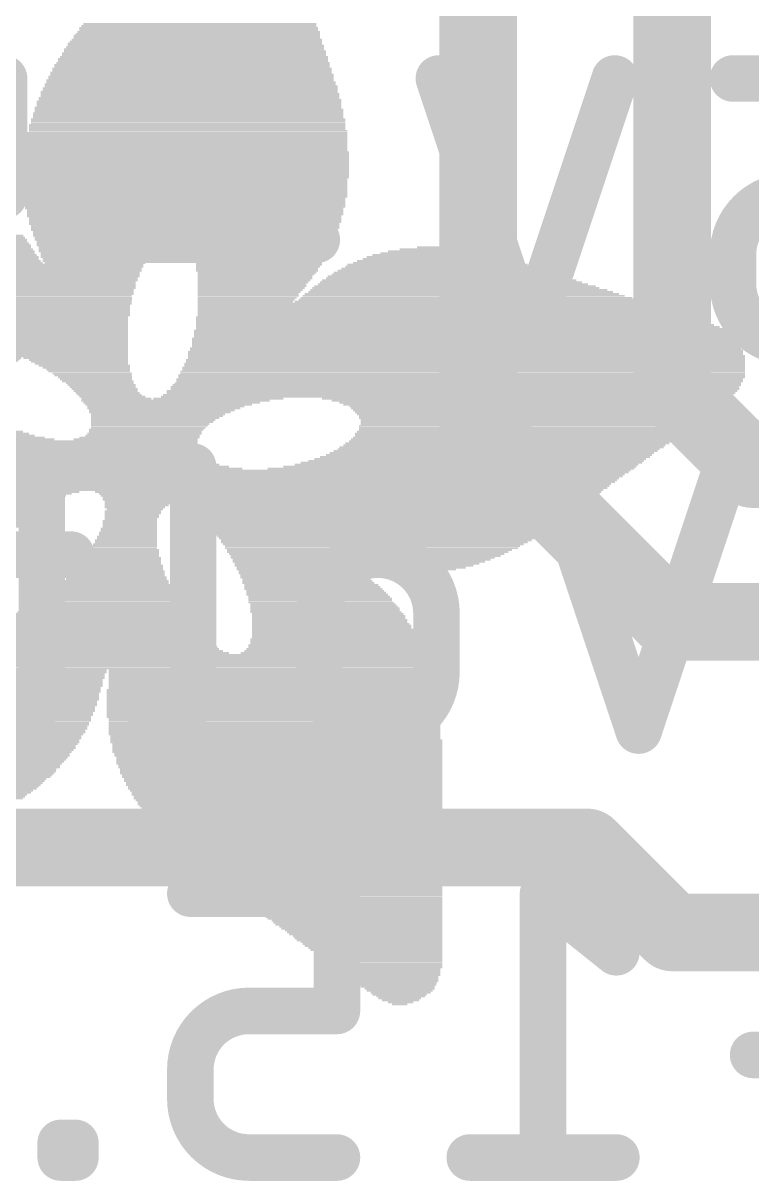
# Model space of a CAD drawing. Extents: x -0.1 to 25.5, y -0.1 to 17.9.
# Drawn here: x 7.401 to 9.785, y 6.299 to 10.087 of the extents above; entities that cross this region are included whole.
import ezdxf

# ---------------------------------------------------------------- set-up
doc = ezdxf.new("R2010")
doc.units = 0
for name, color, linetype in [('1', 12, 'CONTINUOUS'), ('21', 40, 'CONTINUOUS'), ('22', 6, 'CONTINUOUS')]:
    doc.layers.add(name, color=color, linetype=linetype)

# ---------------------------------------------------------------- blocks, each defined once
blk = doc.blocks.new('RECT')
blk.add_solid([(-0.5, -0.5), (0.5, -0.5), (-0.5, 0.5), (0.5, 0.5)])

msp = doc.modelspace()

# ---------------------------------------------------------------- linework, layer by layer
at = {"layer": '1', "const_width": 0.254}
for points in [[(8.89, 15.24), (8.89, 8.763)], [(9.525, 8.89), (9.525, 12.446)], [(9.787, 8.628), (9.525, 8.89)], [(8.89, 8.763), (9.525, 8.128)], [(10.4599, 8.628), (9.787, 8.628)], [(9.525, 8.128), (10.4599, 8.128)], [(5.054, 7.39), (9.247, 7.39)], [(9.247, 7.39), (9.525, 7.112)], [(9.525, 7.112), (10.4439, 7.112)]]:
    msp.add_lwpolyline(points, dxfattribs=at)
at = {"layer": '1', "const_width": 0.127}
for points in [[(9.5699, 8.9349, 1), (9.4801, 8.8451)], [(9.4615, 8.89, 1), (9.5885, 8.89)], [(8.9349, 8.8079, 1), (8.8451, 8.7181)], [(8.8265, 8.763, 1), (8.9535, 8.763)], [(9.787, 8.6915, 1), (9.787, 8.5645)], [(9.7421, 8.5831, 1), (9.8319, 8.6729)], [(9.525, 8.1915, 1), (9.525, 8.0645)], [(9.4801, 8.0831, 1), (9.5699, 8.1729)], [(9.2919, 7.4349, 1), (9.2021, 7.3451)], [(9.247, 7.3265, 1), (9.247, 7.4535)], [(9.525, 7.1755, 1), (9.525, 7.0485)], [(9.4801, 7.0671, 1), (9.5699, 7.1569)]]:
    msp.add_lwpolyline(points, format="xyb", dxfattribs=at)
at = {"layer": '22', "const_width": 0.1524}
for points in [[(7.3384, 9.906), (6.8586, 9.906)], [(7.3384, 9.5222), (7.3384, 9.906)], [(9.0492, 9.0424), (8.7613, 9.906)], [(9.3371, 9.906), (9.0492, 9.0424)], [(10.2035, 9.906), (9.7237, 9.906)], [(7.0505, 9.5222), (7.3384, 9.5222)], [(8.3617, 9.3782), (7.786, 9.3782)], [(9.7237, 9.2343), (9.7237, 9.3303)], [(7.3384, 9.0424), (7.0505, 9.0424)], [(7.4619, 8.636), (7.4619, 7.9163)], [(7.9571, 8.636), (7.9571, 7.9163)], [(9.415, 7.7724), (9.1271, 8.636)], [(9.7028, 8.636), (9.415, 7.7724)], [(7.5579, 8.3481), (7.27, 8.3481)], [(8.3696, 8.1562), (8.3696, 7.9643)], [(8.7534, 7.9643), (8.7534, 8.1562)], [(8.4277, 7.239), (7.948, 7.239)], [(8.4277, 6.8552), (8.4277, 7.239)], [(9.3421, 7.0471), (9.1022, 7.239)], [(9.1022, 7.239), (9.1022, 6.3754)], [(8.1399, 6.8552), (8.4277, 6.8552)], [(10.3655, 6.7112), (9.7897, 6.7112)], [(7.948, 6.5673), (7.948, 6.6633)], [(7.5718, 6.4234), (7.5238, 6.4234)], [(7.5238, 6.4234), (7.5238, 6.3754)], [(7.5718, 6.3754), (7.5718, 6.4234)], [(7.5238, 6.3754), (7.5718, 6.3754)], [(8.4277, 6.3754), (8.1399, 6.3754)], [(9.3421, 6.3754), (8.8624, 6.3754)]]:
    msp.add_lwpolyline(points, dxfattribs=at)
at = {"layer": '22'}
for points, const_width in [([(7.3765, 9.906, 1), (7.3003, 9.906)], 0.0762), ([(7.3384, 9.8679, 1), (7.3384, 9.9441)], 0.0762), ([(8.7975, 9.918, 1), (8.7252, 9.894)], 0.0762), ([(9.3732, 9.894, 1), (9.3009, 9.918)], 0.0762), ([(9.7237, 9.9441, 1), (9.7237, 9.8679)], 0.0762), ([(7.3384, 9.4841, 1), (7.3384, 9.5603)], 0.0762), ([(9.9156, 9.5222, 0.4142), (9.7237, 9.3303)], 0.1524), ([(7.3003, 9.5222, 1), (7.3765, 9.5222)], 0.0762), ([(7.786, 9.4163, 1), (7.786, 9.3401)], 0.0762), ([(8.3617, 9.3401, 1), (8.3617, 9.4163)], 0.0762), ([(9.7618, 9.3303, 1), (9.6856, 9.3303)], 0.0762), ([(9.6856, 9.3303, 1), (9.7618, 9.3303)], 0.0762), ([(9.7237, 9.2343, 0.4142), (9.9156, 9.0424)], 0.1524), ([(9.7618, 9.2343, 1), (9.6856, 9.2343)], 0.0762), ([(9.6856, 9.2343, 1), (9.7618, 9.2343)], 0.0762), ([(7.3384, 9.0043, 1), (7.3384, 9.0805)], 0.0762), ([(9.0131, 9.0544, 1), (9.0853, 9.0304)], 0.0762), ([(9.0131, 9.0304, 1), (9.0853, 9.0544)], 0.0762), ([(7.5, 8.636, 1), (7.4238, 8.636)], 0.0762), ([(7.9952, 8.636, 1), (7.919, 8.636)], 0.0762), ([(9.1632, 8.648, 1), (9.091, 8.624)], 0.0762), ([(9.739, 8.624, 1), (9.6667, 8.648)], 0.0762), ([(7.5579, 8.31, 1), (7.5579, 8.3862)], 0.0762), ([(8.7534, 8.1562, 1), (8.3696, 8.1562)], 0.1524), ([(8.4077, 8.1562, 1), (8.3315, 8.1562)], 0.0762), ([(8.7915, 8.1562, 1), (8.7153, 8.1562)], 0.0762), ([(8.3315, 8.1562, 1), (8.4077, 8.1562)], 0.0762), ([(8.7153, 8.1562, 1), (8.7915, 8.1562)], 0.0762), ([(8.3696, 7.9643, 1), (8.7534, 7.9643)], 0.1524), ([(8.4077, 7.9643, 1), (8.3315, 7.9643)], 0.0762), ([(8.7915, 7.9643, 1), (8.7153, 7.9643)], 0.0762), ([(7.318, 7.7724, 0.4142), (7.4619, 7.9163)], 0.1524), ([(7.5, 7.9163, 1), (7.4238, 7.9163)], 0.0762), ([(7.8132, 7.7724, 0.4142), (7.9571, 7.9163)], 0.1524), ([(7.9952, 7.9163, 1), (7.919, 7.9163)], 0.0762), ([(8.3315, 7.9643, 1), (8.4077, 7.9643)], 0.0762), ([(8.7153, 7.9643, 1), (8.7915, 7.9643)], 0.0762), ([(7.4238, 7.9163, 1), (7.5, 7.9163)], 0.0762), ([(7.919, 7.9163, 1), (7.9952, 7.9163)], 0.0762), ([(7.8132, 7.8105, 1), (7.8132, 7.7343)], 0.0762), ([(9.3788, 7.7844, 1), (9.4511, 7.7604)], 0.0762), ([(9.3788, 7.7604, 1), (9.4511, 7.7844)], 0.0762), ([(7.948, 7.2771, 1), (7.948, 7.2009)], 0.0762), ([(8.4658, 7.239, 1), (8.3896, 7.239)], 0.0762), ([(8.4277, 7.2009, 1), (8.4277, 7.2771)], 0.0762), ([(9.126, 7.2688, 1), (9.0784, 7.2092)], 0.0762), ([(9.1403, 7.239, 1), (9.0641, 7.239)], 0.0762), ([(9.3183, 7.0173, 1), (9.3659, 7.0768)], 0.0762), ([(8.1399, 6.8552, 0.4142), (7.948, 6.6633)], 0.1524), ([(8.1399, 6.8933, 1), (8.1399, 6.8171)], 0.0762), ([(8.1399, 6.8171, 1), (8.1399, 6.8933)], 0.0762), ([(8.4277, 6.8171, 1), (8.4277, 6.8933)], 0.0762), ([(8.3896, 6.8552, 1), (8.4658, 6.8552)], 0.0762), ([(9.7897, 6.7493, 1), (9.7897, 6.6731)], 0.0762), ([(7.9861, 6.6633, 1), (7.9099, 6.6633)], 0.0762), ([(7.9099, 6.6633, 1), (7.9861, 6.6633)], 0.0762), ([(7.948, 6.5673, 0.4142), (8.1399, 6.3754)], 0.1524), ([(7.9861, 6.5673, 1), (7.9099, 6.5673)], 0.0762), ([(7.9099, 6.5673, 1), (7.9861, 6.5673)], 0.0762), ([(7.5238, 6.4615, 1), (7.5238, 6.3853)], 0.0762), ([(7.5619, 6.4234, 1), (7.4857, 6.4234)], 0.0762), ([(7.6099, 6.4234, 1), (7.5337, 6.4234)], 0.0762), ([(7.5718, 6.3853, 1), (7.5718, 6.4615)], 0.0762), ([(7.5238, 6.4135, 1), (7.5238, 6.3373)], 0.0762), ([(7.5718, 6.3373, 1), (7.5718, 6.4135)], 0.0762), ([(8.1399, 6.4135, 1), (8.1399, 6.3373)], 0.0762), ([(8.1399, 6.3373, 1), (8.1399, 6.4135)], 0.0762), ([(8.4277, 6.3373, 1), (8.4277, 6.4135)], 0.0762), ([(8.8624, 6.4135, 1), (8.8624, 6.3373)], 0.0762), ([(9.3421, 6.3373, 1), (9.3421, 6.4135)], 0.0762), ([(7.4857, 6.3754, 1), (7.5619, 6.3754)], 0.0762), ([(7.5337, 6.3754, 1), (7.6099, 6.3754)], 0.0762), ([(9.0641, 6.3754, 1), (9.1403, 6.3754)], 0.0762)]:
    msp.add_lwpolyline(points, format="xyb", dxfattribs=dict(at, const_width=const_width))

# ---------------------------------------------------------------- block references
at = {"layer": '21'}
for p, xscale, yscale in [((7.9756, 10.0775), 0.7684, 0.0063), ((7.9788, 10.0838), 0.762, 0.0064), ((7.9693, 10.0457), 0.8065, 0.0064), ((7.9693, 10.0394), 0.8065, 0.0063), ((7.9725, 10.0521), 0.8001, 0.0063), ((7.9756, 10.0584), 0.7938, 0.0064), ((7.9756, 10.0711), 0.781, 0.0064), ((7.9756, 10.0648), 0.781, 0.0063), ((7.9598, 10.0013), 0.8509, 0.0063), ((7.9629, 10.0076), 0.8446, 0.0064), ((7.9629, 10.0203), 0.8318, 0.0064), ((7.9661, 10.014), 0.8382, 0.0063), ((7.9661, 10.0267), 0.8255, 0.0063), ((7.9693, 10.033), 0.8191, 0.0064), ((7.9566, 9.9695), 0.8827, 0.0064), ((7.9566, 9.9632), 0.8827, 0.0063), ((7.9598, 9.9759), 0.8763, 0.0063), ((7.9597, 9.9886), 0.8636, 0.0063), ((7.9597, 9.9822), 0.8636, 0.0064), ((7.9629, 9.9949), 0.8572, 0.0064), ((7.9502, 9.9251), 0.9208, 0.0063), ((7.9534, 9.9378), 0.9144, 0.0063), ((7.9534, 9.9314), 0.9144, 0.0064), ((7.9534, 9.9505), 0.9017, 0.0063), ((7.9534, 9.9441), 0.9017, 0.0064), ((7.9566, 9.9568), 0.8953, 0.0064), ((7.947, 9.887), 0.9525, 0.0063), ((7.947, 9.8997), 0.9398, 0.0063), ((7.9502, 9.8933), 0.9462, 0.0064), ((7.9502, 9.9123), 0.9334, 0.0063), ((7.9502, 9.906), 0.9334, 0.0064), ((7.9534, 9.9187), 0.9271, 0.0064), ((7.9439, 9.8616), 0.9715, 0.0063), ((7.947, 9.8552), 0.9779, 0.0064), ((7.947, 9.8489), 0.9779, 0.0063), ((7.947, 9.8742), 0.9652, 0.0063), ((7.947, 9.8679), 0.9652, 0.0064), ((7.9502, 9.8806), 0.9588, 0.0064), ((7.9407, 9.8108), 1.0033, 0.0063), ((7.9439, 9.8298), 0.9969, 0.0064), ((7.9439, 9.8235), 0.9969, 0.0063), ((7.9439, 9.8171), 0.9969, 0.0064), ((7.947, 9.8361), 0.9906, 0.0063), ((7.9439, 9.8425), 0.9843, 0.0064), ((7.9407, 9.7727), 1.0287, 0.0063), ((7.9407, 9.7917), 1.016, 0.0064), ((7.9407, 9.7854), 1.016, 0.0063), ((7.9407, 9.779), 1.016, 0.0064), ((7.9439, 9.8044), 1.0097, 0.0064), ((7.9439, 9.798), 1.0097, 0.0063), ((7.9375, 9.7536), 1.035, 0.0064), ((7.9375, 9.7473), 1.035, 0.0063), ((7.9375, 9.7409), 1.035, 0.0064), ((7.9407, 9.7346), 1.0414, 0.0063), ((7.9407, 9.7663), 1.0287, 0.0064), ((7.9407, 9.7599), 1.0287, 0.0063), ((7.9344, 9.6965), 1.0541, 0.0063), ((7.9375, 9.7282), 1.0478, 0.0064), ((7.9375, 9.7218), 1.0478, 0.0063), ((7.9375, 9.7155), 1.0478, 0.0064), ((7.9375, 9.7092), 1.0478, 0.0063), ((7.9375, 9.7028), 1.0478, 0.0064), ((7.9343, 9.6647), 1.0668, 0.0064), ((7.9343, 9.6584), 1.0668, 0.0063), ((7.9344, 9.6901), 1.0541, 0.0064), ((7.9344, 9.6837), 1.0541, 0.0063), ((7.9344, 9.6774), 1.0541, 0.0064), ((7.9344, 9.6711), 1.0541, 0.0063), ((7.9343, 9.652), 1.0668, 0.0064), ((7.9343, 9.6456), 1.0668, 0.0063), ((7.9343, 9.6393), 1.0668, 0.0064), ((7.9343, 9.633), 1.0668, 0.0063), ((7.9343, 9.6266), 1.0668, 0.0064), ((7.9343, 9.6203), 1.0668, 0.0063), ((7.9343, 9.6139), 1.0668, 0.0064), ((7.9343, 9.6075), 1.0668, 0.0063), ((7.9343, 9.6012), 1.0668, 0.0064), ((7.9343, 9.5949), 1.0668, 0.0063), ((7.9343, 9.5885), 1.0668, 0.0064), ((7.9343, 9.5822), 1.0668, 0.0063), ((7.9312, 9.5758), 1.0605, 0.0064), ((7.9312, 9.5694), 1.0605, 0.0063), ((7.9312, 9.5631), 1.0605, 0.0064), ((7.9312, 9.5568), 1.0605, 0.0063), ((7.9312, 9.5504), 1.0605, 0.0064), ((7.9312, 9.5441), 1.0605, 0.0063), ((7.9312, 9.5377), 1.0605, 0.0064), ((7.9312, 9.5313), 1.0605, 0.0063), ((7.9312, 9.525), 1.0605, 0.0064), ((7.9312, 9.5187), 1.0605, 0.0063), ((7.928, 9.5123), 1.0541, 0.0064), ((7.9312, 9.506), 1.0477, 0.0063), ((7.9312, 9.4996), 1.0477, 0.0064), ((7.9312, 9.4932), 1.0477, 0.0063), ((7.9312, 9.4869), 1.0477, 0.0064), ((7.928, 9.4806), 1.0414, 0.0063), ((7.9312, 9.4742), 1.0351, 0.0064), ((7.9312, 9.4679), 1.0351, 0.0063), ((7.9312, 9.4615), 1.0351, 0.0064), ((7.928, 9.4551), 1.0287, 0.0063), ((7.9312, 9.4488), 1.0223, 0.0064), ((7.9312, 9.4425), 1.0223, 0.0063), ((7.9312, 9.4361), 1.0223, 0.0064), ((7.928, 9.4298), 1.016, 0.0063), ((6.7247, 9.3917), 1.3525, 0.0063), ((7.9312, 9.4234), 1.0097, 0.0064), ((7.9312, 9.417), 1.0097, 0.0063), ((7.928, 9.4107), 1.0033, 0.0064), ((7.9312, 9.4044), 0.9969, 0.0063), ((7.9312, 9.398), 0.9969, 0.0064), ((7.928, 9.3917), 0.9906, 0.0063), ((6.7279, 9.3853), 1.3589, 0.0064), ((6.7342, 9.3789), 1.3589, 0.0063), ((6.7374, 9.3726), 1.3525, 0.0064), ((6.7437, 9.3663), 1.3526, 0.0063), ((6.7469, 9.3599), 1.3589, 0.0064), ((6.75, 9.3536), 1.3525, 0.0063), ((7.6549, 9.3853), 0.4318, 0.0064), ((7.6486, 9.3789), 0.4191, 0.0063), ((7.6486, 9.3726), 0.4064, 0.0064), ((7.6454, 9.3663), 0.4, 0.0063), ((7.6423, 9.3599), 0.3937, 0.0064), ((7.6422, 9.3536), 0.381, 0.0063), ((8.1693, 9.3853), 0.508, 0.0064), ((8.1692, 9.3789), 0.4953, 0.0063), ((8.1724, 9.3726), 0.4889, 0.0064), ((8.1756, 9.3663), 0.4826, 0.0063), ((8.1757, 9.3599), 0.4699, 0.0064), ((8.1757, 9.3536), 0.4699, 0.0063), ((8.7345, 9.3536), 0.0889, 0.0063), ((6.7595, 9.3408), 1.3589, 0.0063), ((6.7564, 9.3472), 1.3526, 0.0064), ((6.7628, 9.3345), 1.3525, 0.0064), ((6.7691, 9.3282), 1.3526, 0.0063), ((6.7755, 9.3218), 1.3525, 0.0064), ((6.7755, 9.3155), 1.3525, 0.0063), ((7.6391, 9.3472), 0.3747, 0.0064), ((7.6359, 9.3408), 0.3683, 0.0063), ((7.6391, 9.3345), 0.3619, 0.0064), ((7.6359, 9.3282), 0.3556, 0.0063), ((7.6327, 9.3218), 0.3492, 0.0064), ((7.6359, 9.3155), 0.3429, 0.0063), ((8.1756, 9.3472), 0.4572, 0.0064), ((8.1788, 9.3408), 0.4508, 0.0063), ((8.1757, 9.3345), 0.4445, 0.0064), ((8.1757, 9.3282), 0.4445, 0.0063), ((8.1756, 9.3218), 0.4318, 0.0064), ((8.1756, 9.3155), 0.4318, 0.0063), ((8.7503, 9.3155), 0.4762, 0.0063), ((8.7471, 9.3218), 0.4445, 0.0064), ((8.7471, 9.3282), 0.4064, 0.0063), ((8.7439, 9.3345), 0.3493, 0.0064), ((8.7408, 9.3408), 0.2921, 0.0063), ((8.7376, 9.3472), 0.2096, 0.0064), ((6.7818, 9.3091), 1.3526, 0.0064), ((6.7881, 9.3027), 1.3525, 0.0063), ((6.9564, 9.2964), 1.6764, 0.0064), ((6.9564, 9.2901), 1.6764, 0.0063), ((6.9565, 9.2837), 1.6637, 0.0064), ((6.9596, 9.2774), 1.6574, 0.0063), ((7.6327, 9.3091), 0.3366, 0.0064), ((7.6359, 9.3027), 0.3302, 0.0063), ((8.1724, 9.3091), 0.4255, 0.0064), ((8.1724, 9.3027), 0.4127, 0.0063), ((8.1724, 9.2964), 0.4127, 0.0064), ((8.1693, 9.2901), 0.4064, 0.0063), ((8.1661, 9.2837), 0.4, 0.0064), ((8.1661, 9.2774), 0.4, 0.0063), ((8.7694, 9.2774), 0.6795, 0.0063), ((8.7661, 9.2837), 0.6477, 0.0064), ((8.763, 9.2901), 0.616, 0.0063), ((8.7567, 9.2964), 0.5905, 0.0064), ((8.7535, 9.3027), 0.5461, 0.0063), ((8.7535, 9.3091), 0.5207, 0.0064), ((6.9596, 9.271), 1.6446, 0.0064), ((6.9596, 9.2646), 1.6446, 0.0063), ((6.9628, 9.2583), 1.6383, 0.0064), ((6.9628, 9.252), 1.6256, 0.0063), ((6.9628, 9.2456), 1.6256, 0.0064), ((6.9628, 9.2393), 1.6129, 0.0063), ((8.1661, 9.271), 0.3874, 0.0064), ((8.1629, 9.2646), 0.381, 0.0063), ((8.1566, 9.2456), 0.3683, 0.0064), ((8.1534, 9.2393), 0.362, 0.0063), ((8.1598, 9.2583), 0.3747, 0.0064), ((8.1598, 9.252), 0.3747, 0.0063), ((8.8011, 9.2393), 0.8572, 0.0063), ((8.7948, 9.2456), 0.8319, 0.0064), ((8.7916, 9.252), 0.8001, 0.0063), ((8.7852, 9.2583), 0.7747, 0.0064), ((8.7789, 9.2646), 0.7366, 0.0063), ((8.7757, 9.271), 0.7176, 0.0064), ((6.966, 9.2329), 1.6065, 0.0064), ((6.9691, 9.2265), 1.6002, 0.0063), ((6.9691, 9.2202), 1.6002, 0.0064), ((6.9691, 9.2139), 1.5875, 0.0063), ((6.9723, 9.2075), 1.5812, 0.0064), ((8.1502, 9.2329), 0.3556, 0.0064), ((8.1502, 9.2265), 0.3556, 0.0063), ((8.1407, 9.2075), 0.3366, 0.0064), ((8.1471, 9.2202), 0.3493, 0.0064), ((8.1439, 9.2139), 0.3429, 0.0063), ((8.8329, 9.2075), 0.9969, 0.0064), ((8.8265, 9.2139), 0.9716, 0.0063), ((8.817, 9.2202), 0.9398, 0.0064), ((8.8138, 9.2265), 0.9208, 0.0063), ((8.8075, 9.2329), 0.8827, 0.0064), ((6.9755, 9.2012), 1.5748, 0.0063), ((6.9723, 9.1948), 1.5684, 0.0064), ((6.9755, 9.1884), 1.5621, 0.0063), ((6.9787, 9.1821), 1.5557, 0.0064), ((6.9818, 9.1758), 1.5494, 0.0063), ((6.9818, 9.1694), 1.5494, 0.0064), ((8.1343, 9.1884), 0.3239, 0.0063), ((8.1311, 9.1821), 0.3175, 0.0064), ((8.1375, 9.2012), 0.3302, 0.0063), ((8.1375, 9.1948), 0.3302, 0.0064), ((8.128, 9.1758), 0.3112, 0.0063), ((8.7122, 9.1694), 1.4796, 0.0064), ((8.8614, 9.1758), 1.143, 0.0063), ((8.8551, 9.1821), 1.1049, 0.0064), ((8.8519, 9.1884), 1.0858, 0.0063), ((8.8423, 9.1948), 1.0541, 0.0064), ((8.8361, 9.2012), 1.0287, 0.0063), ((6.9819, 9.1631), 1.5367, 0.0063), ((6.985, 9.1567), 1.5304, 0.0064), ((6.9882, 9.1504), 1.524, 0.0063), ((6.9882, 9.144), 1.524, 0.0064), ((6.9914, 9.1377), 1.5177, 0.0063), ((6.9946, 9.1313), 1.5113, 0.0064), ((8.7313, 9.1567), 1.5177, 0.0064), ((8.7503, 9.144), 1.5558, 0.0064), ((8.7598, 9.1377), 1.5748, 0.0063), ((8.7725, 9.1313), 1.6002, 0.0064), ((8.7186, 9.1631), 1.4923, 0.0063), ((8.7408, 9.1504), 1.5367, 0.0063), ((6.9945, 9.125), 1.4986, 0.0063), ((6.9945, 9.1186), 1.4986, 0.0064), ((6.9977, 9.1123), 1.4922, 0.0063), ((7.0009, 9.1059), 1.4859, 0.0064), ((7.0009, 9.0996), 1.4859, 0.0063), ((7.0041, 9.0932), 1.4795, 0.0064), ((8.7757, 9.125), 1.6192, 0.0063), ((8.7884, 9.1186), 1.6446, 0.0064), ((8.798, 9.1123), 1.6637, 0.0063), ((8.8075, 9.1059), 1.6827, 0.0064), ((8.8138, 9.0996), 1.6954, 0.0063), ((8.8233, 9.0932), 1.7145, 0.0064), ((7.0072, 9.0869), 1.4732, 0.0063), ((7.0104, 9.0805), 1.4668, 0.0064), ((7.0104, 9.0742), 1.4668, 0.0063), ((7.0136, 9.0678), 1.4605, 0.0064), ((7.0168, 9.0615), 1.4541, 0.0063), ((7.0199, 9.0551), 1.4478, 0.0064), ((8.8456, 9.0551), 1.7843, 0.0064), ((8.836, 9.0742), 1.7526, 0.0063), ((8.8392, 9.0678), 1.759, 0.0064), ((8.8456, 9.0615), 1.7717, 0.0063), ((8.8297, 9.0805), 1.7399, 0.0064), ((8.8297, 9.0869), 1.7272, 0.0063), ((7.0199, 9.0488), 1.4478, 0.0063), ((7.0231, 9.0424), 1.4414, 0.0064), ((7.493, 9.0361), 0.5016, 0.0063), ((7.5152, 9.0297), 0.4572, 0.0064), ((7.5311, 9.0234), 0.4254, 0.0063), ((7.5406, 9.017), 0.4064, 0.0064), ((8.8487, 9.0234), 1.8034, 0.0063), ((8.8519, 9.017), 1.8098, 0.0064), ((8.8456, 9.0488), 1.7843, 0.0063), ((8.8519, 9.0361), 1.797, 0.0063), ((8.8519, 9.0297), 1.797, 0.0064), ((8.8488, 9.0424), 1.7907, 0.0064), ((7.5502, 9.0107), 0.3873, 0.0063), ((7.5565, 9.0043), 0.3746, 0.0064), ((7.566, 8.998), 0.3556, 0.0063), ((7.5724, 8.9916), 0.3429, 0.0064), ((7.5819, 8.9853), 0.3238, 0.0063), ((7.5851, 8.9789), 0.3175, 0.0064), ((8.8487, 8.9853), 1.8288, 0.0063), ((8.8487, 8.9789), 1.8288, 0.0064), ((8.8519, 8.998), 1.8224, 0.0063), ((8.8519, 8.9916), 1.8224, 0.0064), ((8.8488, 9.0107), 1.8161, 0.0063), ((8.8488, 9.0043), 1.8161, 0.0064), ((7.5914, 8.9726), 0.3048, 0.0063), ((7.601, 8.9662), 0.2985, 0.0064), ((7.6073, 8.9599), 0.2858, 0.0063), ((7.6137, 8.9535), 0.2731, 0.0064), ((7.6169, 8.9472), 0.2667, 0.0063), ((7.6264, 8.9408), 0.2603, 0.0064), ((8.8392, 8.9472), 1.8478, 0.0063), ((8.8392, 8.9408), 1.8478, 0.0064), ((8.8423, 8.9599), 1.8415, 0.0063), ((8.8423, 8.9535), 1.8415, 0.0064), ((8.8456, 8.9726), 1.8351, 0.0063), ((8.8456, 8.9662), 1.8351, 0.0064), ((7.6295, 8.9345), 0.254, 0.0063), ((7.6359, 8.9281), 0.2413, 0.0064), ((7.6391, 8.9218), 0.2349, 0.0063), ((7.6454, 8.9154), 0.235, 0.0064), ((7.6518, 8.9091), 0.2223, 0.0063), ((7.6581, 8.9027), 0.2222, 0.0064), ((8.8201, 8.9027), 1.8605, 0.0064), ((8.8233, 8.9091), 1.8542, 0.0063), ((8.8297, 8.9218), 1.8542, 0.0063), ((8.8297, 8.9154), 1.8542, 0.0064), ((8.836, 8.9345), 1.8542, 0.0063), ((8.836, 8.9281), 1.8542, 0.0064), ((7.6613, 8.8963), 0.2159, 0.0063), ((7.6677, 8.89), 0.2159, 0.0064), ((7.6708, 8.8837), 0.2096, 0.0063), ((7.6772, 8.8773), 0.2095, 0.0064), ((7.6835, 8.871), 0.2096, 0.0063), ((7.6931, 8.8646), 0.2159, 0.0064), ((8.7852, 8.8646), 1.8669, 0.0064), ((8.7916, 8.871), 1.8669, 0.0063), ((8.8042, 8.8837), 1.8669, 0.0063), ((8.8011, 8.8773), 1.8606, 0.0064), ((8.8138, 8.8963), 1.8606, 0.0063), ((8.8138, 8.89), 1.8606, 0.0064), ((7.7057, 8.8582), 0.2286, 0.0063), ((7.8994, 8.8519), 0.616, 0.0064), ((7.8867, 8.8456), 0.5778, 0.0063), ((7.8772, 8.8392), 0.5461, 0.0064), ((7.8677, 8.8329), 0.5143, 0.0063), ((7.8613, 8.8265), 0.5016, 0.0064), ((8.0391, 8.8582), 0.4254, 0.0063), ((9.0456, 8.8582), 1.3335, 0.0063), ((9.0583, 8.8519), 1.2954, 0.0064), ((9.0647, 8.8456), 1.2573, 0.0063), ((9.0678, 8.8392), 1.2382, 0.0064), ((9.0742, 8.8329), 1.2129, 0.0063), ((9.071, 8.8265), 1.1938, 0.0064), ((7.8486, 8.8138), 0.4636, 0.0064), ((7.855, 8.8201), 0.4763, 0.0063), ((7.8422, 8.8075), 0.4381, 0.0063), ((7.8391, 8.8011), 0.4318, 0.0064), ((7.8328, 8.7948), 0.4191, 0.0063), ((7.8264, 8.7884), 0.4064, 0.0064), ((9.0709, 8.8201), 1.1811, 0.0063), ((9.071, 8.8138), 1.1684, 0.0064), ((9.0678, 8.8075), 1.1494, 0.0063), ((9.0678, 8.8011), 1.1366, 0.0064), ((9.0647, 8.7948), 1.1303, 0.0063), ((9.0615, 8.7884), 1.1113, 0.0064), ((6.9691, 8.7503), 0.8636, 0.0064), ((7.8042, 8.7567), 0.3747, 0.0063), ((7.801, 8.7503), 0.3683, 0.0064), ((7.8232, 8.782), 0.4, 0.0063), ((7.8137, 8.7694), 0.381, 0.0063), ((7.8105, 8.763), 0.3746, 0.0064), ((7.8169, 8.7757), 0.3873, 0.0064), ((9.0297, 8.7503), 1.0732, 0.0064), ((9.0456, 8.7694), 1.0922, 0.0063), ((9.0424, 8.763), 1.0858, 0.0064), ((9.0361, 8.7567), 1.0731, 0.0063), ((9.0583, 8.782), 1.1049, 0.0063), ((9.0519, 8.7757), 1.0922, 0.0064), ((6.9819, 8.7439), 0.8763, 0.0063), ((6.9945, 8.7376), 0.889, 0.0064), ((7.0136, 8.7313), 0.9144, 0.0063), ((7.0326, 8.7249), 0.9398, 0.0064), ((7.2708, 8.7186), 1.4033, 0.0063), ((7.2739, 8.7122), 1.397, 0.0064), ((7.7692, 8.7249), 0.4064, 0.0064), ((7.782, 8.7313), 0.3937, 0.0063), ((7.7915, 8.7376), 0.3747, 0.0064), ((7.7978, 8.7439), 0.3746, 0.0063), ((8.9853, 8.7122), 1.0605, 0.0064), ((8.9947, 8.7186), 1.0541, 0.0063), ((9.0012, 8.7249), 1.0541, 0.0064), ((9.0107, 8.7313), 1.0605, 0.0063), ((9.017, 8.7376), 1.0604, 0.0064), ((9.0234, 8.7439), 1.0731, 0.0063), ((7.2803, 8.7058), 1.3843, 0.0063), ((7.2835, 8.6995), 1.3779, 0.0064), ((7.2866, 8.6932), 1.3716, 0.0063), ((7.293, 8.6868), 1.3716, 0.0064), ((7.2994, 8.6805), 1.3589, 0.0063), ((7.3056, 8.6741), 1.3589, 0.0064), ((8.9249, 8.6741), 1.0668, 0.0064), ((8.9345, 8.6805), 1.0605, 0.0063), ((8.9472, 8.6868), 1.0605, 0.0064), ((8.9566, 8.6932), 1.0541, 0.0063), ((8.9662, 8.6995), 1.0604, 0.0064), ((8.9757, 8.7058), 1.0541, 0.0063), ((7.3152, 8.6677), 1.3526, 0.0063), ((7.3248, 8.6614), 1.3589, 0.0064), ((7.3342, 8.6551), 1.3525, 0.0063), ((7.347, 8.6487), 1.3653, 0.0064), ((7.3597, 8.6424), 1.3653, 0.0063), ((7.3819, 8.636), 1.3843, 0.0064), ((8.8297, 8.636), 1.1557, 0.0064), ((8.8519, 8.6424), 1.124, 0.0063), ((8.8678, 8.6487), 1.1176, 0.0064), ((8.8837, 8.6551), 1.0985, 0.0063), ((8.8963, 8.6614), 1.0859, 0.0064), ((8.9123, 8.6677), 1.0795, 0.0063), ((7.4073, 8.6296), 1.4224, 0.0063), ((8.0518, 8.6233), 2.6734, 0.0064), ((8.0518, 8.617), 2.6606, 0.0063), ((8.0549, 8.6106), 2.6289, 0.0064), ((8.0582, 8.6043), 2.6099, 0.0063), ((8.0582, 8.5979), 2.5845, 0.0064), ((8.8011, 8.6296), 1.2002, 0.0063), ((8.0645, 8.5915), 2.559, 0.0063), ((8.0709, 8.5852), 2.5337, 0.0064), ((8.074, 8.5789), 2.5019, 0.0063), ((8.0836, 8.5725), 2.4701, 0.0064), ((8.0995, 8.5662), 2.4257, 0.0063), ((8.1947, 8.5598), 2.2098, 0.0064), ((7.2327, 8.5217), 0.5525, 0.0064), ((7.2485, 8.5281), 0.5334, 0.0063), ((7.2676, 8.5344), 0.5334, 0.0064), ((7.2803, 8.5408), 0.5207, 0.0063), ((7.3025, 8.5471), 0.5144, 0.0064), ((7.3248, 8.5534), 0.5207, 0.0063), ((8.4646, 8.5534), 1.6573, 0.0063), ((8.4678, 8.5471), 1.6383, 0.0064), ((8.4646, 8.5408), 1.6193, 0.0063), ((8.4582, 8.5281), 1.5938, 0.0063), ((8.4646, 8.5344), 1.6065, 0.0064), ((8.4582, 8.5217), 1.5812, 0.0064), ((7.1628, 8.4836), 0.5778, 0.0064), ((7.1724, 8.49), 0.5715, 0.0063), ((7.1819, 8.4963), 0.5651, 0.0064), ((7.1946, 8.5027), 0.5651, 0.0063), ((7.2041, 8.509), 0.5588, 0.0064), ((7.22, 8.5153), 0.5525, 0.0063), ((7.7724, 8.509), 0.2096, 0.0064), ((7.7597, 8.49), 0.1842, 0.0063), ((7.7597, 8.4836), 0.1842, 0.0064), ((8.4519, 8.5153), 1.5685, 0.0063), ((7.7661, 8.5027), 0.1969, 0.0063), ((7.7661, 8.4963), 0.1841, 0.0064), ((8.5725, 8.509), 1.3144, 0.0064), ((8.5789, 8.5027), 1.2891, 0.0063), ((8.5789, 8.4963), 1.2637, 0.0064), ((8.5789, 8.49), 1.2509, 0.0063), ((8.5821, 8.4836), 1.2319, 0.0064), ((7.1088, 8.4455), 0.5842, 0.0064), ((7.1184, 8.4519), 0.5905, 0.0063), ((7.1279, 8.4582), 0.5842, 0.0064), ((7.1342, 8.4646), 0.5842, 0.0063), ((7.1438, 8.4709), 0.5779, 0.0064), ((7.1501, 8.4772), 0.5778, 0.0063), ((7.7502, 8.4582), 0.1778, 0.0064), ((7.7502, 8.4519), 0.1778, 0.0063), ((7.7502, 8.4455), 0.1778, 0.0064), ((7.7565, 8.4772), 0.1778, 0.0063), ((7.7565, 8.4709), 0.1778, 0.0064), ((7.7534, 8.4646), 0.1715, 0.0063), ((8.5789, 8.4772), 1.2129, 0.0063), ((8.5789, 8.4709), 1.2001, 0.0064), ((8.5789, 8.4646), 1.1875, 0.0063), ((8.5757, 8.4582), 1.1684, 0.0064), ((8.5756, 8.4519), 1.1557, 0.0063), ((8.5725, 8.4455), 1.1366, 0.0064), ((7.1057, 8.4391), 0.5905, 0.0063), ((7.7407, 8.4074), 0.1969, 0.0064), ((7.7439, 8.4201), 0.1905, 0.0064), ((7.7439, 8.4138), 0.1905, 0.0063), ((7.747, 8.4328), 0.1842, 0.0064), ((7.747, 8.4265), 0.1842, 0.0063), ((7.7502, 8.4391), 0.1778, 0.0063), ((8.5725, 8.4391), 1.124, 0.0063), ((8.5694, 8.4328), 1.1049, 0.0064), ((8.5693, 8.4265), 1.0922, 0.0063), ((8.563, 8.4138), 1.0668, 0.0063), ((8.5662, 8.4201), 1.0731, 0.0064), ((8.5598, 8.4074), 1.0478, 0.0064), ((7.7312, 8.3757), 0.2159, 0.0063), ((7.7312, 8.3693), 0.2159, 0.0064), ((7.7343, 8.382), 0.2096, 0.0064), ((7.7375, 8.3947), 0.2032, 0.0064), ((7.7375, 8.3884), 0.2032, 0.0063), ((7.7407, 8.401), 0.1969, 0.0063), ((8.5598, 8.401), 1.035, 0.0063), ((8.5566, 8.3947), 1.016, 0.0064), ((8.5503, 8.3884), 1.0033, 0.0063), ((8.5471, 8.382), 0.9842, 0.0064), ((8.5439, 8.3757), 0.9652, 0.0063), ((8.5408, 8.3693), 0.9589, 0.0064), ((7.7216, 8.3312), 0.2604, 0.0064), ((7.7248, 8.3376), 0.254, 0.0063), ((7.7248, 8.3439), 0.2413, 0.0064), ((7.728, 8.3566), 0.2349, 0.0064), ((7.728, 8.3503), 0.2349, 0.0063), ((7.7311, 8.3629), 0.2286, 0.0063), ((8.5344, 8.3629), 0.9334, 0.0063), ((8.5281, 8.3566), 0.9207, 0.0064), ((8.2454, 8.3503), 0.3429, 0.0063), ((8.2519, 8.3439), 0.3429, 0.0064), ((8.2582, 8.3376), 0.3556, 0.0063), ((8.2677, 8.3312), 0.362, 0.0064), ((8.7058, 8.3503), 0.5397, 0.0063), ((8.7058, 8.3439), 0.5143, 0.0064), ((8.7027, 8.3376), 0.4826, 0.0063), ((8.7058, 8.3312), 0.4509, 0.0064), ((7.7121, 8.2931), 0.3048, 0.0064), ((7.7121, 8.2995), 0.2921, 0.0063), ((7.7153, 8.3058), 0.2857, 0.0064), ((7.7184, 8.3122), 0.2794, 0.0063), ((7.7185, 8.3185), 0.2667, 0.0064), ((7.7216, 8.3248), 0.2604, 0.0063), ((8.2709, 8.3248), 0.3683, 0.0063), ((8.2804, 8.3185), 0.3746, 0.0064), ((8.2836, 8.3122), 0.381, 0.0063), ((8.2931, 8.3058), 0.3874, 0.0064), ((8.2963, 8.2995), 0.3937, 0.0063), ((8.3026, 8.2931), 0.3937, 0.0064), ((8.7058, 8.3248), 0.4127, 0.0063), ((8.7058, 8.3185), 0.3747, 0.0064), ((8.7058, 8.3122), 0.3365, 0.0063), ((8.7027, 8.3058), 0.2921, 0.0064), ((8.6995, 8.2995), 0.235, 0.0063), ((8.6995, 8.2931), 0.1588, 0.0064), ((7.6994, 8.255), 0.3556, 0.0064), ((7.7026, 8.2614), 0.3493, 0.0063), ((7.7057, 8.2741), 0.3302, 0.0063), ((7.7057, 8.2677), 0.3302, 0.0064), ((7.7089, 8.2867), 0.3112, 0.0063), ((7.7089, 8.2804), 0.3112, 0.0064), ((8.309, 8.2867), 0.4064, 0.0063), ((8.3216, 8.2741), 0.4191, 0.0063), ((8.3153, 8.2804), 0.4064, 0.0064), ((8.3281, 8.2677), 0.4191, 0.0064), ((8.3312, 8.2614), 0.4254, 0.0063), ((8.3344, 8.255), 0.4318, 0.0064), ((7.6867, 8.2169), 0.4191, 0.0064), ((7.6899, 8.2233), 0.4127, 0.0063), ((7.6931, 8.2296), 0.3937, 0.0064), ((7.6962, 8.236), 0.3874, 0.0063), ((7.6962, 8.2423), 0.3746, 0.0064), ((7.6994, 8.2486), 0.3683, 0.0063), ((8.3439, 8.2486), 0.4382, 0.0063), ((8.3471, 8.2423), 0.4445, 0.0064), ((8.3503, 8.236), 0.4509, 0.0063), ((8.3629, 8.2169), 0.4635, 0.0064), ((8.3566, 8.2296), 0.4508, 0.0064), ((8.3598, 8.2233), 0.4572, 0.0063), ((7.6677, 8.1788), 0.4953, 0.0064), ((7.674, 8.1852), 0.4826, 0.0063), ((7.674, 8.1915), 0.4699, 0.0064), ((7.6803, 8.1979), 0.4572, 0.0063), ((7.6804, 8.2042), 0.4445, 0.0064), ((7.6867, 8.2105), 0.4318, 0.0063), ((8.3693, 8.2105), 0.4636, 0.0063), ((8.3725, 8.2042), 0.4699, 0.0064), ((8.3725, 8.1979), 0.4699, 0.0063), ((8.3757, 8.1915), 0.4763, 0.0064), ((8.382, 8.1852), 0.4762, 0.0063), ((8.3852, 8.1788), 0.4826, 0.0064), ((7.2644, 8.1407), 1.3526, 0.0064), ((7.6391, 8.1471), 0.6033, 0.0063), ((7.6486, 8.1534), 0.5715, 0.0064), ((7.655, 8.1598), 0.5461, 0.0063), ((7.6613, 8.1661), 0.5334, 0.0064), ((7.6645, 8.1724), 0.5143, 0.0063), ((8.3884, 8.1724), 0.4889, 0.0063), ((8.3884, 8.1661), 0.4889, 0.0064), ((8.3916, 8.1598), 0.4953, 0.0063), ((8.3979, 8.1534), 0.4953, 0.0064), ((8.401, 8.1471), 0.5017, 0.0063), ((8.401, 8.1407), 0.5017, 0.0064), ((7.2675, 8.1217), 1.3843, 0.0063), ((7.2675, 8.1153), 1.3843, 0.0064), ((7.2708, 8.109), 1.3907, 0.0063), ((7.2644, 8.1343), 1.3652, 0.0063), ((7.2676, 8.128), 1.3716, 0.0064), ((8.4042, 8.1343), 0.508, 0.0063), ((8.4042, 8.128), 0.508, 0.0064), ((8.4074, 8.1217), 0.5144, 0.0063), ((8.4106, 8.1153), 0.5207, 0.0064), ((8.4106, 8.109), 0.5207, 0.0063), ((7.2739, 8.0899), 1.4224, 0.0064), ((7.2771, 8.0836), 1.4288, 0.0063), ((7.2803, 8.0772), 1.4351, 0.0064), ((7.2835, 8.0709), 1.4415, 0.0063), ((7.2708, 8.1026), 1.4033, 0.0064), ((7.274, 8.0962), 1.4097, 0.0063), ((8.4169, 8.0709), 0.5461, 0.0063), ((8.4138, 8.1026), 0.5271, 0.0064), ((8.4138, 8.0962), 0.5271, 0.0063), ((8.4169, 8.0899), 0.5334, 0.0064), ((8.4169, 8.0836), 0.5334, 0.0063), ((8.4201, 8.0772), 0.5398, 0.0064), ((7.2961, 8.0391), 1.4923, 0.0064), ((7.2866, 8.0518), 1.4732, 0.0064), ((7.3025, 8.0328), 1.505, 0.0063), ((7.293, 8.0455), 1.4859, 0.0063), ((7.2835, 8.0645), 1.4541, 0.0064), ((7.2867, 8.0582), 1.4605, 0.0063), ((8.4169, 8.0328), 0.5842, 0.0063), ((8.4201, 8.0391), 0.5778, 0.0064), ((8.4201, 8.0518), 0.5652, 0.0064), ((8.4201, 8.0455), 0.5652, 0.0063), ((8.4201, 8.0645), 0.5524, 0.0064), ((8.4201, 8.0582), 0.5524, 0.0063), ((7.6295, 8.0074), 2.1844, 0.0063), ((7.6295, 8.001), 2.1844, 0.0064), ((7.6295, 7.9947), 2.1844, 0.0063), ((7.3089, 8.0264), 1.5303, 0.0064), ((7.6296, 8.0201), 2.1717, 0.0063), ((7.6296, 8.0137), 2.1717, 0.0064), ((8.4106, 8.0264), 0.5969, 0.0064), ((7.0993, 7.9693), 1.1494, 0.0063), ((7.0993, 7.9629), 1.1494, 0.0064), ((7.0961, 7.9566), 1.143, 0.0063), ((7.6296, 7.9883), 2.1971, 0.0064), ((7.6296, 7.982), 2.1971, 0.0063), ((7.6296, 7.9756), 2.1971, 0.0064), ((8.2073, 7.9693), 1.0541, 0.0063), ((8.2073, 7.9629), 1.0541, 0.0064), ((8.2073, 7.9566), 1.0541, 0.0063), ((7.0866, 7.9312), 1.1494, 0.0063), ((7.0866, 7.9248), 1.1494, 0.0064), ((7.0866, 7.9184), 1.1494, 0.0063), ((7.093, 7.9502), 1.1493, 0.0064), ((7.093, 7.9439), 1.1493, 0.0063), ((7.0898, 7.9375), 1.143, 0.0064), ((8.2073, 7.9502), 1.0541, 0.0064), ((8.2105, 7.9439), 1.0605, 0.0063), ((8.2105, 7.9375), 1.0605, 0.0064), ((8.2105, 7.9312), 1.0605, 0.0063), ((8.2137, 7.9248), 1.0668, 0.0064), ((8.2137, 7.9184), 1.0668, 0.0063), ((7.0739, 7.8931), 1.1494, 0.0063), ((7.0739, 7.8867), 1.1494, 0.0064), ((7.0739, 7.8803), 1.1494, 0.0063), ((7.0803, 7.9121), 1.1493, 0.0064), ((7.0803, 7.9058), 1.1493, 0.0063), ((7.0803, 7.8994), 1.1493, 0.0064), ((8.2105, 7.9058), 1.0731, 0.0063), ((8.2105, 7.8994), 1.0731, 0.0064), ((8.2138, 7.8931), 1.0795, 0.0063), ((8.2138, 7.8867), 1.0795, 0.0064), ((8.2138, 7.8803), 1.0795, 0.0063), ((8.2137, 7.9121), 1.0668, 0.0064), ((7.0612, 7.8486), 1.1494, 0.0064), ((7.0612, 7.8422), 1.1494, 0.0063), ((7.0644, 7.855), 1.1557, 0.0063), ((7.0676, 7.8677), 1.1493, 0.0063), ((7.0676, 7.8613), 1.1493, 0.0064), ((7.0708, 7.874), 1.1557, 0.0064), ((8.2169, 7.8613), 1.0858, 0.0064), ((8.2169, 7.855), 1.0858, 0.0063), ((8.2169, 7.8486), 1.0858, 0.0064), ((8.2169, 7.8422), 1.0858, 0.0063), ((8.2138, 7.874), 1.0795, 0.0064), ((8.2138, 7.8677), 1.0795, 0.0063), ((7.0485, 7.8169), 1.1494, 0.0063), ((7.0485, 7.8105), 1.1494, 0.0064), ((7.0485, 7.8042), 1.1494, 0.0063), ((7.0581, 7.8359), 1.1557, 0.0064), ((7.0549, 7.8296), 1.1493, 0.0063), ((7.0549, 7.8232), 1.1493, 0.0064), ((8.2169, 7.8359), 1.0858, 0.0064), ((8.2169, 7.8296), 1.0858, 0.0063), ((8.2169, 7.8232), 1.0858, 0.0064), ((8.2169, 7.8169), 1.0858, 0.0063), ((8.2233, 7.8105), 1.0859, 0.0064), ((8.2233, 7.8042), 1.0859, 0.0063), ((7.0358, 7.7788), 1.1494, 0.0063), ((7.0326, 7.7724), 1.143, 0.0064), ((7.0326, 7.7661), 1.143, 0.0063), ((7.039, 7.7851), 1.143, 0.0064), ((7.0422, 7.7978), 1.1493, 0.0064), ((7.0422, 7.7915), 1.1493, 0.0063), ((8.2233, 7.7978), 1.0859, 0.0064), ((8.2233, 7.7915), 1.0859, 0.0063), ((8.2233, 7.7851), 1.0859, 0.0064), ((8.2233, 7.7788), 1.0859, 0.0063), ((8.2233, 7.7724), 1.0859, 0.0064), ((8.2233, 7.7661), 1.0859, 0.0063), ((7.0168, 7.7407), 1.1367, 0.0063), ((7.0168, 7.7343), 1.1367, 0.0064), ((7.0136, 7.728), 1.1303, 0.0063), ((7.0263, 7.7597), 1.143, 0.0064), ((7.0231, 7.7534), 1.1366, 0.0063), ((7.0231, 7.747), 1.1366, 0.0064), ((8.2233, 7.7597), 1.0859, 0.0064), ((8.2264, 7.7534), 1.0795, 0.0063), ((8.2264, 7.747), 1.0795, 0.0064), ((8.2296, 7.7407), 1.0858, 0.0063), ((8.2296, 7.7343), 1.0858, 0.0064), ((8.2328, 7.728), 1.0795, 0.0063), ((6.9977, 7.7026), 1.124, 0.0063), ((6.9945, 7.6962), 1.1176, 0.0064), ((6.9945, 7.6899), 1.1176, 0.0063), ((7.0072, 7.7216), 1.1303, 0.0064), ((7.0072, 7.7153), 1.1303, 0.0063), ((7.0041, 7.7089), 1.1239, 0.0064), ((8.2328, 7.7216), 1.0795, 0.0064), ((8.2328, 7.7153), 1.0795, 0.0063), ((8.2328, 7.7089), 1.0795, 0.0064), ((8.2328, 7.7026), 1.0795, 0.0063), ((8.236, 7.6962), 1.0731, 0.0064), ((8.236, 7.6899), 1.0731, 0.0063), ((6.9755, 7.6645), 1.1049, 0.0063), ((6.9723, 7.6581), 1.0986, 0.0064), ((6.9723, 7.6518), 1.0986, 0.0063), ((6.9882, 7.6835), 1.1176, 0.0064), ((6.985, 7.6772), 1.1112, 0.0063), ((6.9819, 7.6708), 1.1049, 0.0064), ((8.2391, 7.6835), 1.0668, 0.0064), ((8.2391, 7.6772), 1.0668, 0.0063), ((8.2391, 7.6708), 1.0668, 0.0064), ((8.2391, 7.6645), 1.0668, 0.0063), ((8.2423, 7.6581), 1.0604, 0.0064), ((8.2423, 7.6518), 1.0604, 0.0063), ((6.9533, 7.6264), 1.0859, 0.0063), ((6.9437, 7.6137), 1.0668, 0.0063), ((6.9501, 7.62), 1.0795, 0.0064), ((6.9628, 7.6391), 1.0922, 0.0063), ((6.9596, 7.6327), 1.0858, 0.0064), ((6.966, 7.6454), 1.0859, 0.0064), ((8.2454, 7.6454), 1.0541, 0.0064), ((8.2454, 7.6391), 1.0541, 0.0063), ((8.2454, 7.6327), 1.0541, 0.0064), ((8.2486, 7.6264), 1.0477, 0.0063), ((8.2486, 7.62), 1.0477, 0.0064), ((8.2518, 7.6137), 1.0414, 0.0063), ((6.9247, 7.5883), 1.0541, 0.0063), ((6.9215, 7.5819), 1.0478, 0.0064), ((6.9152, 7.5756), 1.0351, 0.0063), ((6.9342, 7.601), 1.0604, 0.0063), ((6.931, 7.5946), 1.0541, 0.0064), ((6.9405, 7.6073), 1.0605, 0.0064), ((8.2518, 7.6073), 1.0414, 0.0064), ((8.255, 7.601), 1.035, 0.0063), ((8.255, 7.5946), 1.035, 0.0064), ((8.2582, 7.5883), 1.0287, 0.0063), ((8.2582, 7.5819), 1.0287, 0.0064), ((8.2614, 7.5756), 1.0223, 0.0063), ((6.8929, 7.5502), 1.016, 0.0063), ((6.9024, 7.5629), 1.0223, 0.0063), ((6.8993, 7.5565), 1.016, 0.0064), ((6.912, 7.5692), 1.0287, 0.0064), ((8.2645, 7.5692), 1.016, 0.0064), ((8.2645, 7.5629), 1.016, 0.0063), ((8.2677, 7.5565), 1.0096, 0.0064), ((8.2677, 7.5502), 1.0096, 0.0063), ((8.2709, 7.5438), 1.0033, 0.0064), ((8.2741, 7.5375), 0.9969, 0.0063), ((8.2741, 7.5311), 0.9969, 0.0064), ((8.2772, 7.5248), 0.9906, 0.0063), ((8.2804, 7.5184), 0.9842, 0.0064), ((8.2804, 7.5121), 0.9842, 0.0063), ((8.2835, 7.5057), 0.9779, 0.0064), ((8.2867, 7.4994), 0.9715, 0.0063), ((8.2899, 7.493), 0.9652, 0.0064), ((8.2899, 7.4867), 0.9652, 0.0063), ((8.2931, 7.4803), 0.9588, 0.0064), ((8.2963, 7.474), 0.9525, 0.0063), ((8.2995, 7.4676), 0.9461, 0.0064), ((8.3026, 7.4613), 0.9398, 0.0063), ((8.3026, 7.4549), 0.9398, 0.0064), ((8.3058, 7.4486), 0.9334, 0.0063), ((8.309, 7.4422), 0.9271, 0.0064), ((8.3122, 7.4359), 0.9207, 0.0063), ((8.3153, 7.4295), 0.9144, 0.0064), ((8.3185, 7.4232), 0.908, 0.0063), ((8.3216, 7.4168), 0.9017, 0.0064), ((8.3248, 7.4104), 0.8953, 0.0063), ((8.328, 7.4041), 0.889, 0.0064), ((8.3312, 7.3978), 0.8826, 0.0063), ((8.3344, 7.3914), 0.8763, 0.0064), ((8.3376, 7.3851), 0.8699, 0.0063), ((8.3407, 7.3787), 0.8636, 0.0064), ((8.3439, 7.3723), 0.8572, 0.0063), ((8.3471, 7.366), 0.8509, 0.0064), ((8.3503, 7.3597), 0.8445, 0.0063), ((8.3566, 7.3533), 0.8318, 0.0064), ((8.3598, 7.347), 0.8255, 0.0063), ((8.3629, 7.3406), 0.8191, 0.0064), ((8.3661, 7.3342), 0.8128, 0.0063), ((8.3725, 7.3279), 0.8001, 0.0064), ((8.3757, 7.3216), 0.7937, 0.0063), ((8.3788, 7.3152), 0.7874, 0.0064), ((8.3852, 7.3089), 0.7747, 0.0063), ((8.3884, 7.3025), 0.7683, 0.0064), ((8.3915, 7.2961), 0.762, 0.0063), ((8.3979, 7.2898), 0.7493, 0.0064), ((8.401, 7.2835), 0.7429, 0.0063), ((8.4042, 7.2771), 0.7366, 0.0064), ((8.4106, 7.2708), 0.7239, 0.0063), ((8.4138, 7.2644), 0.7175, 0.0064), ((8.4201, 7.2581), 0.7048, 0.0063), ((8.4233, 7.2517), 0.6985, 0.0064), ((8.4265, 7.2454), 0.6921, 0.0063), ((8.4328, 7.239), 0.6794, 0.0064), ((8.436, 7.2327), 0.6731, 0.0063), ((8.4391, 7.2263), 0.6667, 0.0064), ((8.4455, 7.22), 0.654, 0.0063), ((8.4487, 7.2136), 0.6477, 0.0064), ((8.4519, 7.2073), 0.6413, 0.0063), ((8.4582, 7.2009), 0.6286, 0.0064), ((8.4614, 7.1946), 0.6223, 0.0063), ((8.4677, 7.1882), 0.6096, 0.0064), ((8.4709, 7.1819), 0.6032, 0.0063), ((8.4741, 7.1755), 0.5969, 0.0064), ((8.4804, 7.1692), 0.5842, 0.0063), ((8.4836, 7.1628), 0.5778, 0.0064), ((8.4868, 7.1565), 0.5715, 0.0063), ((8.4931, 7.1501), 0.5588, 0.0064), ((8.4963, 7.1438), 0.5524, 0.0063), ((8.4995, 7.1374), 0.5461, 0.0064), ((8.5058, 7.1311), 0.5334, 0.0063), ((8.509, 7.1247), 0.527, 0.0064), ((8.5153, 7.1184), 0.5143, 0.0063), ((8.5185, 7.112), 0.508, 0.0064), ((8.5217, 7.1057), 0.5016, 0.0063), ((8.5281, 7.0993), 0.4889, 0.0064), ((8.5312, 7.093), 0.4826, 0.0063), ((8.5344, 7.0866), 0.4762, 0.0064), ((8.5408, 7.0803), 0.4635, 0.0063), ((8.5439, 7.0739), 0.4572, 0.0064), ((8.5471, 7.0676), 0.4508, 0.0063), ((8.5534, 7.0612), 0.4381, 0.0064), ((8.5566, 7.0549), 0.4318, 0.0063), ((8.563, 7.0485), 0.4191, 0.0064), ((8.5662, 7.0422), 0.4127, 0.0063), ((8.5693, 7.0358), 0.4064, 0.0064), ((8.5756, 7.0295), 0.3937, 0.0063), ((8.5789, 7.0231), 0.3873, 0.0064), ((8.582, 7.0168), 0.381, 0.0063), ((8.5884, 7.0104), 0.3683, 0.0064), ((8.5915, 7.0041), 0.3619, 0.0063), ((8.5979, 6.9977), 0.3492, 0.0064), ((8.5979, 6.9914), 0.3366, 0.0063), ((8.6011, 6.985), 0.3302, 0.0064), ((8.6075, 6.9787), 0.3175, 0.0063), ((8.6106, 6.9723), 0.3112, 0.0064), ((8.6106, 6.966), 0.2984, 0.0063), ((8.617, 6.9596), 0.2857, 0.0064), ((8.6201, 6.9533), 0.2794, 0.0063), ((8.6202, 6.9469), 0.2667, 0.0064), ((8.6265, 6.9405), 0.254, 0.0063), ((8.6265, 6.9342), 0.2413, 0.0064), ((8.6328, 6.9279), 0.2286, 0.0063), ((8.6329, 6.9215), 0.2159, 0.0064), ((8.636, 6.9152), 0.1968, 0.0063), ((8.6328, 6.9088), 0.1778, 0.0064), ((8.636, 6.9024), 0.1588, 0.0063), ((8.6329, 6.8961), 0.1397, 0.0064), ((8.636, 6.8898), 0.1206, 0.0063), ((8.636, 6.8834), 0.0826, 0.0064), ((8.6328, 6.8771), 0.0508, 0.0063)]:
    msp.add_blockref('RECT', p, dxfattribs=dict(at, xscale=xscale, yscale=yscale))

doc.saveas('drawing.dxf')
